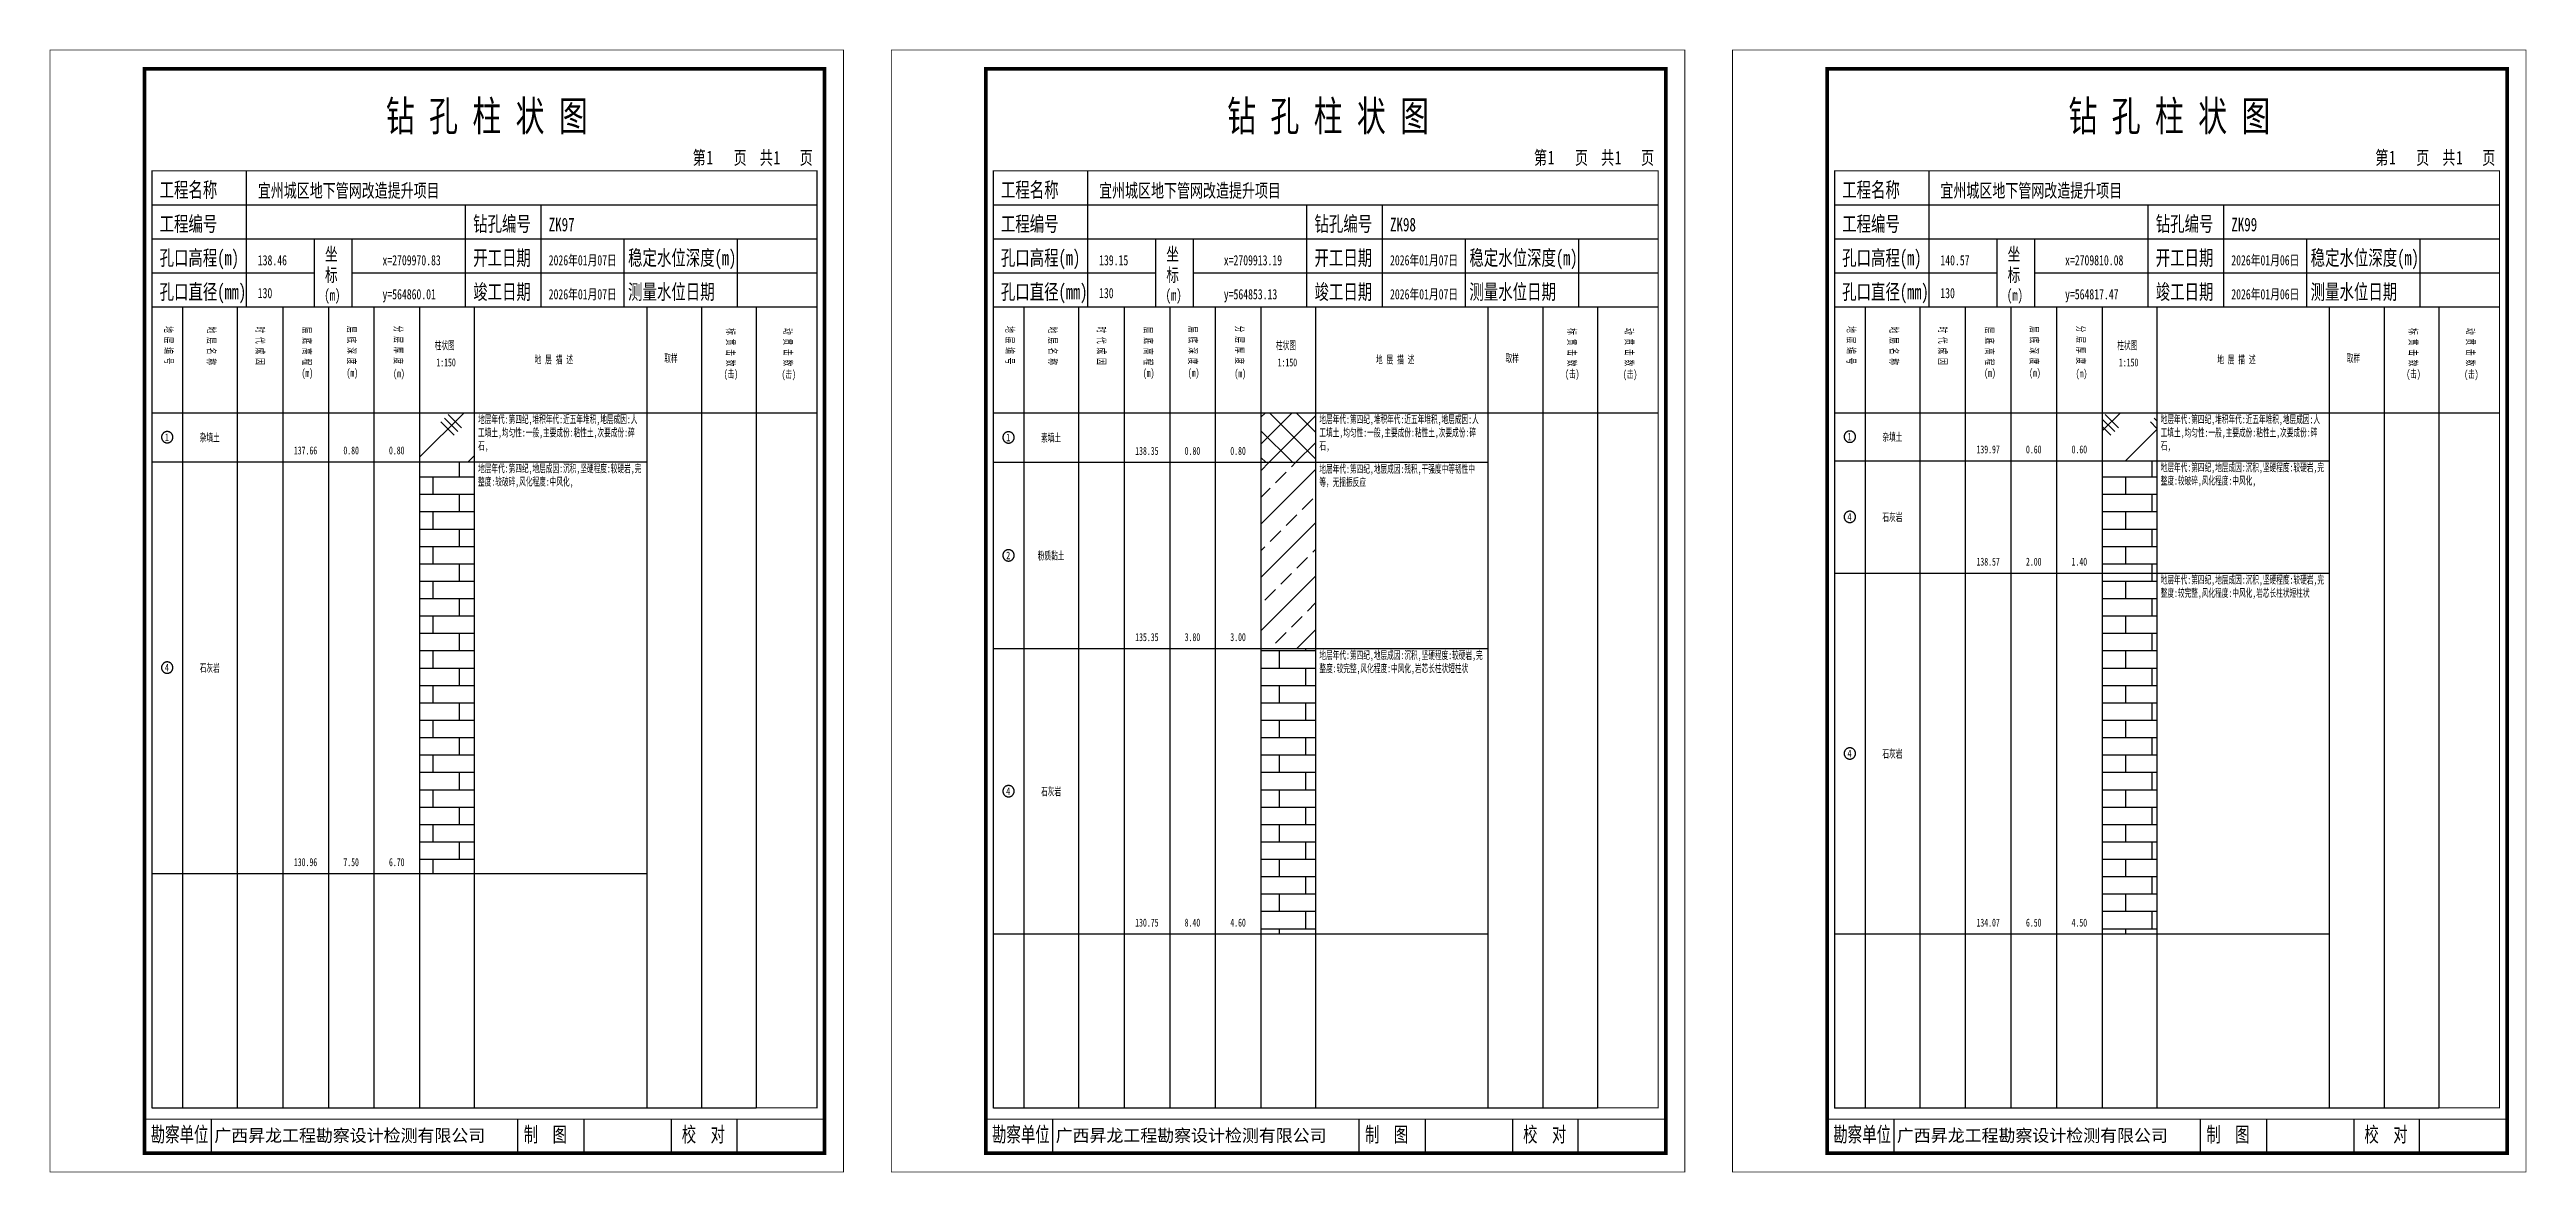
# Model space of a CAD drawing. Header units: millimetres. Extents: x 0 to 2711117, y 0 to 567555.
# Drawn here: x 77717 to 78373, y 0 to 297 of the extents above; entities that cross this region are included whole.
import ezdxf
from ezdxf.enums import TextEntityAlignment as Align

# ---------------------------------------------------------------- set-up
doc = ezdxf.new("R2010")
doc.units = ezdxf.units.MM
doc.layers.add('GICAD_POU_TEXTS', color=7, linetype='Continuous')
doc.layers.add('勘察点图例', color=7, linetype='Continuous')
doc.styles.add('HEAD_FONT', font='simfang.ttf', dxfattribs={"width": 0.6})
doc.styles.add('HEAD_FONT2', font='simfang.ttf', dxfattribs={"width": 0.6})
doc.styles.add('HT', font='simhei.ttf')
doc.styles.add('LZ_FONT', font='simfang.ttf', dxfattribs={"width": 0.7, "height": 8})
doc.styles.add('成果图图块', font='simfang.ttf', dxfattribs={"height": 2.5})
doc.styles.add('成果图表体', font='simfang.ttf', dxfattribs={"width": 0.6, "height": 2.1})
pattern_1 = [(45, (0, 0), (-7.0710678, 7.0710678), []), (135, (2.5, -1), (-14.1421356, -14.1421356), [5, -15]), (135, (1.5, -2), (-14.1421356, -14.1421356), [5, -15]), (135, (0.5, -3), (-14.1421356, -14.1421356), [5, -15]), (135, (16.5, -1), (-14.1421356, -14.1421356), [5, -15]), (135, (15.5, -2), (-14.1421356, -14.1421356), [5, -15]), (135, (14.5, -3), (-14.1421356, -14.1421356), [5, -15])]
pattern_2 = [(0, (0, 0), (0, 4.6), []), (90, (0, 0), (-7, 4.6), [4.6, -4.6])]

# ---------------------------------------------------------------- blocks, each defined once
blk = doc.blocks.new('ZK97')
for p, q in [((52, 229), (52, 265)), ((27, 256), (203, 256)), ((110, 229), (110, 256)), ((130, 229), (130, 256)), ((27, 247), (203, 247)), ((70, 229), (70, 247)), ((80, 229), (80, 247)), ((152, 229), (152, 247)), ((182, 229), (182, 247)), ((27, 238), (70, 238)), ((80, 238), (203, 238)), ((27, 229), (35.05, 229)), ((35.05, 229), (35.05, 17)), ((35.05, 229), (49.53, 229)), ((49.53, 229), (49.53, 17)), ((49.53, 229), (61.6, 229)), ((61.6, 229), (61.6, 17)), ((61.6, 229), (73.68, 229)), ((73.68, 229), (73.68, 17)), ((73.68, 229), (85.75, 229)), ((85.75, 229), (85.75, 17)), ((85.75, 229), (97.82, 229)), ((97.82, 229), (97.82, 17)), ((97.82, 229), (112.3, 229)), ((112.3, 229), (112.3, 17)), ((112.3, 229), (157.93, 229)), ((157.93, 229), (157.93, 17)), ((157.93, 229), (172.42, 229)), ((172.42, 229), (172.42, 17)), ((172.42, 229), (186.9, 229)), ((186.9, 229), (186.9, 17)), ((186.9, 229), (203, 229)), ((27, 201), (203, 201)), ((27, 17), (35.05, 17)), ((35.05, 17), (49.53, 17)), ((42.74, 4.95), (42.74, 13.95)), ((42.74, 4.95), (42.74, 13.95)), ((49.53, 17), (61.6, 17)), ((61.6, 17), (73.68, 17)), ((73.68, 17), (85.75, 17)), ((85.75, 17), (97.82, 17)), ((97.82, 17), (112.3, 17)), ((112.3, 17), (157.93, 17)), ((123.83, 4.95), (123.83, 13.95)), ((141.38, 4.95), (141.38, 13.95)), ((157.93, 17), (172.42, 17)), ((164.48, 4.95), (164.48, 13.95)), ((172.42, 17), (186.9, 17)), ((181.84, 4.95), (181.84, 13.95)), ((181.84, 4.95), (181.84, 13.95))]:
    blk.add_line(p, q)
for points, const_width in [([(0, 0), (210, 0), (210, 297), (0, 297)], 0.25), ([(25, 5), (205, 5), (205, 292), (25, 292)], 1), ([(27, 265), (203, 265), (203, 17), (27, 17)], 0.3)]:
    blk.add_lwpolyline(points, close=True, dxfattribs=dict(const_width=const_width))
at = {"const_width": 0.3}
for points in [[(27, 229), (203, 229)], [(25, 14), (205, 14)]]:
    blk.add_lwpolyline(points, dxfattribs=at)
at = {"style": 'LZ_FONT', "width": 0.7}
for s, height, p in [('钻 孔 柱 状 图', 8, (88.9, 275.54)), ('第', 3.6, (170.12, 266.7)), ('1', 3.6, (173.78, 266.75)), ('页', 3.6, (180.96, 266.7)), ('共', 3.6, (187.88, 266.7)), ('1', 3.6, (191.54, 266.7)), ('页', 3.6, (198.44, 266.7)), ('工程名称', 4, (29, 258)), ('宜州城区地下管网改造提升项目', 3.6, (55, 258)), ('工程编号', 4, (29, 249)), ('钻孔编号', 4, (112, 249)), ('ZK97', 3.6, (132, 249)), ('孔口高程(m)', 4, (29, 240)), ('138.46', 2.7, (55, 240)), ('坐', 3.5, (72.79, 241.24)), ('x=2709970.83', 2.7, (88, 240)), ('开工日期', 4, (112, 240)), ('2026年01月07日', 2.7, (132, 240)), ('稳定水位深度(m)', 4, (153, 240)), ('标', 3.5, (72.79, 235.7)), ('孔口直径(mm)', 4, (29, 231)), ('130', 2.7, (54.98, 231.31)), ('(m) ', 3, (72.59, 230.65)), ('y=564860.01', 2.7, (88, 231)), ('竣工日期', 4, (112, 231)), ('2026年01月07日', 2.7, (132, 231)), ('测量水位日期', 4, (153, 231)), ('勘察单位', 4, (26.65, 7.95)), ('制  图', 4, (125.4, 7.95)), ('校  对', 4, (167.22, 7.95))]:
    blk.add_text(s, height=height, dxfattribs=at).set_placement(p)
at = {"style": 'HT'}
blk.add_text('广西昇龙工程勘察设计检测有限公司', height=3.2865, dxfattribs=at).set_placement((43.48, 8.02))
at = {"char_height": 2.1, "width": 22.806, "attachment_point": 1, "rotation": 270, "style": 'HEAD_FONT'}
for s, insert in [('地 层 编 号', (32.46, 223.92)), ('地 层 名 称', (43.79, 223.76)), ('时 代 成 因', (56.67, 223.83)), ('层 底 高 程', (69.07, 223.71)), ('层 底 深 度', (80.9, 223.91)), ('分 层 厚 度', (93.26, 224.01)), ('标 贯 击 数', (181.21, 223.37)), ('动 贯 击 数', (196.38, 223.43))]:
    blk.add_mtext(s, dxfattribs=dict(at, insert=insert))
at = {"char_height": 2.1, "attachment_point": 1}
for s, insert, width, style in [('柱状图', (101.82, 219.87), 7.855, 'HEAD_FONT2'), ('地 层 描 述', (128.29, 216.11), 22.0781, 'HEAD_FONT2'), ('取样', (162.58, 216.44), 7.855, 'HEAD_FONT2'), ('(m)', (66.58, 212.56), 4.7944, 'HEAD_FONT'), ('(m)', (78.47, 212.61), 4.7944, 'HEAD_FONT'), ('(m)', (90.81, 212.43), 4.7944, 'HEAD_FONT'), ('1:150', (102.26, 215.36), 6.9223, 'HEAD_FONT2'), ('(击)', (178.33, 212.31), 7.855, 'HEAD_FONT2'), ('(击)', (193.64, 212.22), 7.855, 'HEAD_FONT2')]:
    blk.add_mtext(s, dxfattribs=dict(at, insert=insert, width=width, style=style))
blk = doc.blocks.new('ZK97_0')
at = {"color": 7}
blk.add_polyline3d([(-1.5, 0.02, 0), (-1.5, -0.06, 0), (-1.49, -0.13, 0), (-1.48, -0.2, 0), (-1.47, -0.28, 0), (-1.46, -0.35, 0), (-1.44, -0.42, 0), (-1.41, -0.49, 0), (-1.39, -0.56, 0), (-1.36, -0.63, 0), (-1.32, -0.69, 0), (-1.29, -0.76, 0), (-1.25, -0.82, 0), (-1.2, -0.88, 0), (-1.16, -0.94, 0), (-1.11, -0.99, 0), (-1.06, -1.04, 0), (-1.01, -1.1, 0), (-0.95, -1.14, 0), (-0.89, -1.19, 0), (-0.83, -1.23, 0), (-0.77, -1.27, 0), (-0.71, -1.31, 0), (-0.64, -1.34, 0), (-0.57, -1.37, 0), (-0.51, -1.4, 0), (-0.44, -1.42, 0), (-0.36, -1.44, 0), (-0.29, -1.46, 0), (-0.22, -1.47, 0), (-0.15, -1.48, 0), (-0.07, -1.48, 0), (0, -1.48, 0), (0.07, -1.48, 0), (0.15, -1.48, 0), (0.22, -1.47, 0), (0.29, -1.46, 0), (0.36, -1.44, 0), (0.44, -1.42, 0), (0.51, -1.4, 0), (0.57, -1.37, 0), (0.64, -1.34, 0), (0.71, -1.31, 0), (0.77, -1.27, 0), (0.83, -1.23, 0), (0.89, -1.19, 0), (0.95, -1.14, 0), (1.01, -1.1, 0), (1.06, -1.04, 0), (1.11, -0.99, 0), (1.16, -0.94, 0), (1.2, -0.88, 0), (1.25, -0.82, 0), (1.29, -0.76, 0), (1.32, -0.69, 0), (1.36, -0.63, 0), (1.39, -0.56, 0), (1.41, -0.49, 0), (1.44, -0.42, 0), (1.46, -0.35, 0), (1.47, -0.28, 0), (1.48, -0.2, 0), (1.49, -0.13, 0), (1.5, -0.06, 0), (1.5, 0.02, 0), (1.5, 0.09, 0), (1.49, 0.16, 0), (1.48, 0.24, 0), (1.47, 0.31, 0), (1.46, 0.38, 0), (1.44, 0.45, 0), (1.41, 0.52, 0), (1.39, 0.59, 0), (1.36, 0.66, 0), (1.32, 0.72, 0), (1.29, 0.79, 0), (1.25, 0.85, 0), (1.2, 0.91, 0), (1.16, 0.97, 0), (1.11, 1.02, 0), (1.06, 1.08, 0), (1.01, 1.13, 0), (0.95, 1.18, 0), (0.89, 1.22, 0), (0.83, 1.26, 0), (0.77, 1.3, 0), (0.71, 1.34, 0), (0.64, 1.37, 0), (0.57, 1.4, 0), (0.51, 1.43, 0), (0.44, 1.45, 0), (0.36, 1.47, 0), (0.29, 1.49, 0), (0.22, 1.5, 0), (0.15, 1.51, 0), (0.07, 1.51, 0), (0, 1.52, 0), (-0.07, 1.51, 0), (-0.15, 1.51, 0), (-0.22, 1.5, 0), (-0.29, 1.49, 0), (-0.36, 1.47, 0), (-0.44, 1.45, 0), (-0.51, 1.43, 0), (-0.57, 1.4, 0), (-0.64, 1.37, 0), (-0.71, 1.34, 0), (-0.77, 1.3, 0), (-0.83, 1.26, 0), (-0.89, 1.22, 0), (-0.95, 1.18, 0), (-1.01, 1.13, 0), (-1.06, 1.08, 0), (-1.11, 1.02, 0), (-1.16, 0.97, 0), (-1.2, 0.91, 0), (-1.25, 0.85, 0), (-1.29, 0.79, 0), (-1.32, 0.72, 0), (-1.36, 0.66, 0), (-1.39, 0.59, 0), (-1.41, 0.52, 0), (-1.44, 0.45, 0), (-1.46, 0.38, 0), (-1.47, 0.31, 0), (-1.48, 0.24, 0), (-1.49, 0.16, 0), (-1.5, 0.09, 0), (-1.5, 0.02, 0)], dxfattribs=at)
at = {"layer": 'GICAD_POU_TEXTS', "color": 7, "style": '成果图图块', "width": 0.7}
blk.add_text('1', height=2, dxfattribs=at).set_placement((-0.09, -0.99), align=Align.CENTER)
blk = doc.blocks.new('ZK97_1')
at = {"color": 7}
blk.add_polyline3d([(-1.5, 0.02, 0), (-1.5, -0.06, 0), (-1.49, -0.13, 0), (-1.48, -0.2, 0), (-1.47, -0.28, 0), (-1.46, -0.35, 0), (-1.44, -0.42, 0), (-1.41, -0.49, 0), (-1.39, -0.56, 0), (-1.36, -0.63, 0), (-1.32, -0.69, 0), (-1.29, -0.76, 0), (-1.25, -0.82, 0), (-1.2, -0.88, 0), (-1.16, -0.94, 0), (-1.11, -0.99, 0), (-1.06, -1.04, 0), (-1.01, -1.1, 0), (-0.95, -1.14, 0), (-0.89, -1.19, 0), (-0.83, -1.23, 0), (-0.77, -1.27, 0), (-0.71, -1.31, 0), (-0.64, -1.34, 0), (-0.57, -1.37, 0), (-0.51, -1.4, 0), (-0.44, -1.42, 0), (-0.36, -1.44, 0), (-0.29, -1.46, 0), (-0.22, -1.47, 0), (-0.15, -1.48, 0), (-0.07, -1.48, 0), (0, -1.48, 0), (0.07, -1.48, 0), (0.15, -1.48, 0), (0.22, -1.47, 0), (0.29, -1.46, 0), (0.36, -1.44, 0), (0.44, -1.42, 0), (0.51, -1.4, 0), (0.57, -1.37, 0), (0.64, -1.34, 0), (0.71, -1.31, 0), (0.77, -1.27, 0), (0.83, -1.23, 0), (0.89, -1.19, 0), (0.95, -1.14, 0), (1.01, -1.1, 0), (1.06, -1.04, 0), (1.11, -0.99, 0), (1.16, -0.94, 0), (1.2, -0.88, 0), (1.25, -0.82, 0), (1.29, -0.76, 0), (1.32, -0.69, 0), (1.36, -0.63, 0), (1.39, -0.56, 0), (1.41, -0.49, 0), (1.44, -0.42, 0), (1.46, -0.35, 0), (1.47, -0.28, 0), (1.48, -0.2, 0), (1.49, -0.13, 0), (1.5, -0.06, 0), (1.5, 0.02, 0), (1.5, 0.09, 0), (1.49, 0.16, 0), (1.48, 0.24, 0), (1.47, 0.31, 0), (1.46, 0.38, 0), (1.44, 0.45, 0), (1.41, 0.52, 0), (1.39, 0.59, 0), (1.36, 0.66, 0), (1.32, 0.72, 0), (1.29, 0.79, 0), (1.25, 0.85, 0), (1.2, 0.91, 0), (1.16, 0.97, 0), (1.11, 1.02, 0), (1.06, 1.08, 0), (1.01, 1.13, 0), (0.95, 1.18, 0), (0.89, 1.22, 0), (0.83, 1.26, 0), (0.77, 1.3, 0), (0.71, 1.34, 0), (0.64, 1.37, 0), (0.57, 1.4, 0), (0.51, 1.43, 0), (0.44, 1.45, 0), (0.36, 1.47, 0), (0.29, 1.49, 0), (0.22, 1.5, 0), (0.15, 1.51, 0), (0.07, 1.51, 0), (0, 1.52, 0), (-0.07, 1.51, 0), (-0.15, 1.51, 0), (-0.22, 1.5, 0), (-0.29, 1.49, 0), (-0.36, 1.47, 0), (-0.44, 1.45, 0), (-0.51, 1.43, 0), (-0.57, 1.4, 0), (-0.64, 1.37, 0), (-0.71, 1.34, 0), (-0.77, 1.3, 0), (-0.83, 1.26, 0), (-0.89, 1.22, 0), (-0.95, 1.18, 0), (-1.01, 1.13, 0), (-1.06, 1.08, 0), (-1.11, 1.02, 0), (-1.16, 0.97, 0), (-1.2, 0.91, 0), (-1.25, 0.85, 0), (-1.29, 0.79, 0), (-1.32, 0.72, 0), (-1.36, 0.66, 0), (-1.39, 0.59, 0), (-1.41, 0.52, 0), (-1.44, 0.45, 0), (-1.46, 0.38, 0), (-1.47, 0.31, 0), (-1.48, 0.24, 0), (-1.49, 0.16, 0), (-1.5, 0.09, 0), (-1.5, 0.02, 0)], dxfattribs=at)
at = {"layer": 'GICAD_POU_TEXTS', "color": 7, "style": '成果图图块', "width": 0.7}
blk.add_text('4', height=2, dxfattribs=at).set_placement((-0.09, -0.99), align=Align.CENTER)
blk = doc.blocks.new('ZK98')
for p, q in [((52, 229), (52, 265)), ((27, 256), (203, 256)), ((110, 229), (110, 256)), ((130, 229), (130, 256)), ((27, 247), (203, 247)), ((70, 229), (70, 247)), ((80, 229), (80, 247)), ((152, 229), (152, 247)), ((182, 229), (182, 247)), ((27, 238), (70, 238)), ((80, 238), (203, 238)), ((27, 229), (35.05, 229)), ((35.05, 229), (35.05, 17)), ((35.05, 229), (49.53, 229)), ((49.53, 229), (49.53, 17)), ((49.53, 229), (61.6, 229)), ((61.6, 229), (61.6, 17)), ((61.6, 229), (73.68, 229)), ((73.68, 229), (73.68, 17)), ((73.68, 229), (85.75, 229)), ((85.75, 229), (85.75, 17)), ((85.75, 229), (97.82, 229)), ((97.82, 229), (97.82, 17)), ((97.82, 229), (112.3, 229)), ((112.3, 229), (112.3, 17)), ((112.3, 229), (157.93, 229)), ((157.93, 229), (157.93, 17)), ((157.93, 229), (172.42, 229)), ((172.42, 229), (172.42, 17)), ((172.42, 229), (186.9, 229)), ((186.9, 229), (186.9, 17)), ((186.9, 229), (203, 229)), ((27, 201), (203, 201)), ((27, 17), (35.05, 17)), ((35.05, 17), (49.53, 17)), ((42.74, 4.95), (42.74, 13.95)), ((42.74, 4.95), (42.74, 13.95)), ((49.53, 17), (61.6, 17)), ((61.6, 17), (73.68, 17)), ((73.68, 17), (85.75, 17)), ((85.75, 17), (97.82, 17)), ((97.82, 17), (112.3, 17)), ((112.3, 17), (157.93, 17)), ((123.83, 4.95), (123.83, 13.95)), ((141.38, 4.95), (141.38, 13.95)), ((157.93, 17), (172.42, 17)), ((164.48, 4.95), (164.48, 13.95)), ((172.42, 17), (186.9, 17)), ((181.84, 4.95), (181.84, 13.95)), ((181.84, 4.95), (181.84, 13.95))]:
    blk.add_line(p, q)
for points, const_width in [([(0, 0), (210, 0), (210, 297), (0, 297)], 0.25), ([(25, 5), (205, 5), (205, 292), (25, 292)], 1), ([(27, 265), (203, 265), (203, 17), (27, 17)], 0.3)]:
    blk.add_lwpolyline(points, close=True, dxfattribs=dict(const_width=const_width))
at = {"const_width": 0.3}
for points in [[(27, 229), (203, 229)], [(25, 14), (205, 14)]]:
    blk.add_lwpolyline(points, dxfattribs=at)
at = {"style": 'LZ_FONT', "width": 0.7}
for s, height, p in [('钻 孔 柱 状 图', 8, (88.9, 275.54)), ('第', 3.6, (170.12, 266.7)), ('1', 3.6, (173.78, 266.75)), ('页', 3.6, (180.96, 266.7)), ('共', 3.6, (187.88, 266.7)), ('1', 3.6, (191.54, 266.7)), ('页', 3.6, (198.44, 266.7)), ('工程名称', 4, (29, 258)), ('宜州城区地下管网改造提升项目', 3.6, (55, 258)), ('工程编号', 4, (29, 249)), ('钻孔编号', 4, (112, 249)), ('ZK98', 3.6, (132, 249)), ('孔口高程(m)', 4, (29, 240)), ('139.15', 2.7, (55, 240)), ('坐', 3.5, (72.79, 241.24)), ('x=2709913.19', 2.7, (88, 240)), ('开工日期', 4, (112, 240)), ('2026年01月07日', 2.7, (132, 240)), ('稳定水位深度(m)', 4, (153, 240)), ('标', 3.5, (72.79, 235.7)), ('孔口直径(mm)', 4, (29, 231)), ('130', 2.7, (54.98, 231.31)), ('(m) ', 3, (72.59, 230.65)), ('y=564853.13', 2.7, (88, 231)), ('竣工日期', 4, (112, 231)), ('2026年01月07日', 2.7, (132, 231)), ('测量水位日期', 4, (153, 231)), ('勘察单位', 4, (26.65, 7.95)), ('制  图', 4, (125.4, 7.95)), ('校  对', 4, (167.22, 7.95))]:
    blk.add_text(s, height=height, dxfattribs=at).set_placement(p)
at = {"style": 'HT'}
blk.add_text('广西昇龙工程勘察设计检测有限公司', height=3.2865, dxfattribs=at).set_placement((43.48, 8.02))
at = {"char_height": 2.1, "width": 22.806, "attachment_point": 1, "rotation": 270, "style": 'HEAD_FONT'}
for s, insert in [('地 层 编 号', (32.46, 223.92)), ('地 层 名 称', (43.79, 223.76)), ('时 代 成 因', (56.67, 223.83)), ('层 底 高 程', (69.07, 223.71)), ('层 底 深 度', (80.9, 223.91)), ('分 层 厚 度', (93.26, 224.01)), ('标 贯 击 数', (181.21, 223.37)), ('动 贯 击 数', (196.38, 223.43))]:
    blk.add_mtext(s, dxfattribs=dict(at, insert=insert))
at = {"char_height": 2.1, "attachment_point": 1}
for s, insert, width, style in [('柱状图', (101.82, 219.87), 7.855, 'HEAD_FONT2'), ('地 层 描 述', (128.29, 216.11), 22.0781, 'HEAD_FONT2'), ('取样', (162.58, 216.44), 7.855, 'HEAD_FONT2'), ('(m)', (66.58, 212.56), 4.7944, 'HEAD_FONT'), ('(m)', (78.47, 212.61), 4.7944, 'HEAD_FONT'), ('(m)', (90.81, 212.43), 4.7944, 'HEAD_FONT'), ('1:150', (102.26, 215.36), 6.9223, 'HEAD_FONT2'), ('(击)', (178.33, 212.31), 7.855, 'HEAD_FONT2'), ('(击)', (193.64, 212.22), 7.855, 'HEAD_FONT2')]:
    blk.add_mtext(s, dxfattribs=dict(at, insert=insert, width=width, style=style))
blk = doc.blocks.new('ZK98_0')
at = {"color": 7}
blk.add_polyline3d([(-1.5, 0.02, 0), (-1.5, -0.06, 0), (-1.49, -0.13, 0), (-1.48, -0.2, 0), (-1.47, -0.28, 0), (-1.46, -0.35, 0), (-1.44, -0.42, 0), (-1.41, -0.49, 0), (-1.39, -0.56, 0), (-1.36, -0.63, 0), (-1.32, -0.69, 0), (-1.29, -0.76, 0), (-1.25, -0.82, 0), (-1.2, -0.88, 0), (-1.16, -0.94, 0), (-1.11, -0.99, 0), (-1.06, -1.04, 0), (-1.01, -1.1, 0), (-0.95, -1.14, 0), (-0.89, -1.19, 0), (-0.83, -1.23, 0), (-0.77, -1.27, 0), (-0.71, -1.31, 0), (-0.64, -1.34, 0), (-0.57, -1.37, 0), (-0.51, -1.4, 0), (-0.44, -1.42, 0), (-0.36, -1.44, 0), (-0.29, -1.46, 0), (-0.22, -1.47, 0), (-0.15, -1.48, 0), (-0.07, -1.48, 0), (0, -1.48, 0), (0.07, -1.48, 0), (0.15, -1.48, 0), (0.22, -1.47, 0), (0.29, -1.46, 0), (0.36, -1.44, 0), (0.44, -1.42, 0), (0.51, -1.4, 0), (0.57, -1.37, 0), (0.64, -1.34, 0), (0.71, -1.31, 0), (0.77, -1.27, 0), (0.83, -1.23, 0), (0.89, -1.19, 0), (0.95, -1.14, 0), (1.01, -1.1, 0), (1.06, -1.04, 0), (1.11, -0.99, 0), (1.16, -0.94, 0), (1.2, -0.88, 0), (1.25, -0.82, 0), (1.29, -0.76, 0), (1.32, -0.69, 0), (1.36, -0.63, 0), (1.39, -0.56, 0), (1.41, -0.49, 0), (1.44, -0.42, 0), (1.46, -0.35, 0), (1.47, -0.28, 0), (1.48, -0.2, 0), (1.49, -0.13, 0), (1.5, -0.06, 0), (1.5, 0.02, 0), (1.5, 0.09, 0), (1.49, 0.16, 0), (1.48, 0.24, 0), (1.47, 0.31, 0), (1.46, 0.38, 0), (1.44, 0.45, 0), (1.41, 0.52, 0), (1.39, 0.59, 0), (1.36, 0.66, 0), (1.32, 0.72, 0), (1.29, 0.79, 0), (1.25, 0.85, 0), (1.2, 0.91, 0), (1.16, 0.97, 0), (1.11, 1.02, 0), (1.06, 1.08, 0), (1.01, 1.13, 0), (0.95, 1.18, 0), (0.89, 1.22, 0), (0.83, 1.26, 0), (0.77, 1.3, 0), (0.71, 1.34, 0), (0.64, 1.37, 0), (0.57, 1.4, 0), (0.51, 1.43, 0), (0.44, 1.45, 0), (0.36, 1.47, 0), (0.29, 1.49, 0), (0.22, 1.5, 0), (0.15, 1.51, 0), (0.07, 1.51, 0), (0, 1.52, 0), (-0.07, 1.51, 0), (-0.15, 1.51, 0), (-0.22, 1.5, 0), (-0.29, 1.49, 0), (-0.36, 1.47, 0), (-0.44, 1.45, 0), (-0.51, 1.43, 0), (-0.57, 1.4, 0), (-0.64, 1.37, 0), (-0.71, 1.34, 0), (-0.77, 1.3, 0), (-0.83, 1.26, 0), (-0.89, 1.22, 0), (-0.95, 1.18, 0), (-1.01, 1.13, 0), (-1.06, 1.08, 0), (-1.11, 1.02, 0), (-1.16, 0.97, 0), (-1.2, 0.91, 0), (-1.25, 0.85, 0), (-1.29, 0.79, 0), (-1.32, 0.72, 0), (-1.36, 0.66, 0), (-1.39, 0.59, 0), (-1.41, 0.52, 0), (-1.44, 0.45, 0), (-1.46, 0.38, 0), (-1.47, 0.31, 0), (-1.48, 0.24, 0), (-1.49, 0.16, 0), (-1.5, 0.09, 0), (-1.5, 0.02, 0)], dxfattribs=at)
at = {"layer": 'GICAD_POU_TEXTS', "color": 7, "style": '成果图图块', "width": 0.7}
blk.add_text('1', height=2, dxfattribs=at).set_placement((-0.09, -0.99), align=Align.CENTER)
blk = doc.blocks.new('ZK98_1')
at = {"color": 7}
blk.add_polyline3d([(-1.5, 0.02, 0), (-1.5, -0.06, 0), (-1.49, -0.13, 0), (-1.48, -0.2, 0), (-1.47, -0.28, 0), (-1.46, -0.35, 0), (-1.44, -0.42, 0), (-1.41, -0.49, 0), (-1.39, -0.56, 0), (-1.36, -0.63, 0), (-1.32, -0.69, 0), (-1.29, -0.76, 0), (-1.25, -0.82, 0), (-1.2, -0.88, 0), (-1.16, -0.94, 0), (-1.11, -0.99, 0), (-1.06, -1.04, 0), (-1.01, -1.1, 0), (-0.95, -1.14, 0), (-0.89, -1.19, 0), (-0.83, -1.23, 0), (-0.77, -1.27, 0), (-0.71, -1.31, 0), (-0.64, -1.34, 0), (-0.57, -1.37, 0), (-0.51, -1.4, 0), (-0.44, -1.42, 0), (-0.36, -1.44, 0), (-0.29, -1.46, 0), (-0.22, -1.47, 0), (-0.15, -1.48, 0), (-0.07, -1.48, 0), (0, -1.48, 0), (0.07, -1.48, 0), (0.15, -1.48, 0), (0.22, -1.47, 0), (0.29, -1.46, 0), (0.36, -1.44, 0), (0.44, -1.42, 0), (0.51, -1.4, 0), (0.57, -1.37, 0), (0.64, -1.34, 0), (0.71, -1.31, 0), (0.77, -1.27, 0), (0.83, -1.23, 0), (0.89, -1.19, 0), (0.95, -1.14, 0), (1.01, -1.1, 0), (1.06, -1.04, 0), (1.11, -0.99, 0), (1.16, -0.94, 0), (1.2, -0.88, 0), (1.25, -0.82, 0), (1.29, -0.76, 0), (1.32, -0.69, 0), (1.36, -0.63, 0), (1.39, -0.56, 0), (1.41, -0.49, 0), (1.44, -0.42, 0), (1.46, -0.35, 0), (1.47, -0.28, 0), (1.48, -0.2, 0), (1.49, -0.13, 0), (1.5, -0.06, 0), (1.5, 0.02, 0), (1.5, 0.09, 0), (1.49, 0.16, 0), (1.48, 0.24, 0), (1.47, 0.31, 0), (1.46, 0.38, 0), (1.44, 0.45, 0), (1.41, 0.52, 0), (1.39, 0.59, 0), (1.36, 0.66, 0), (1.32, 0.72, 0), (1.29, 0.79, 0), (1.25, 0.85, 0), (1.2, 0.91, 0), (1.16, 0.97, 0), (1.11, 1.02, 0), (1.06, 1.08, 0), (1.01, 1.13, 0), (0.95, 1.18, 0), (0.89, 1.22, 0), (0.83, 1.26, 0), (0.77, 1.3, 0), (0.71, 1.34, 0), (0.64, 1.37, 0), (0.57, 1.4, 0), (0.51, 1.43, 0), (0.44, 1.45, 0), (0.36, 1.47, 0), (0.29, 1.49, 0), (0.22, 1.5, 0), (0.15, 1.51, 0), (0.07, 1.51, 0), (0, 1.52, 0), (-0.07, 1.51, 0), (-0.15, 1.51, 0), (-0.22, 1.5, 0), (-0.29, 1.49, 0), (-0.36, 1.47, 0), (-0.44, 1.45, 0), (-0.51, 1.43, 0), (-0.57, 1.4, 0), (-0.64, 1.37, 0), (-0.71, 1.34, 0), (-0.77, 1.3, 0), (-0.83, 1.26, 0), (-0.89, 1.22, 0), (-0.95, 1.18, 0), (-1.01, 1.13, 0), (-1.06, 1.08, 0), (-1.11, 1.02, 0), (-1.16, 0.97, 0), (-1.2, 0.91, 0), (-1.25, 0.85, 0), (-1.29, 0.79, 0), (-1.32, 0.72, 0), (-1.36, 0.66, 0), (-1.39, 0.59, 0), (-1.41, 0.52, 0), (-1.44, 0.45, 0), (-1.46, 0.38, 0), (-1.47, 0.31, 0), (-1.48, 0.24, 0), (-1.49, 0.16, 0), (-1.5, 0.09, 0), (-1.5, 0.02, 0)], dxfattribs=at)
at = {"layer": 'GICAD_POU_TEXTS', "color": 7, "style": '成果图图块', "width": 0.7}
blk.add_text('2', height=2, dxfattribs=at).set_placement((-0.09, -0.99), align=Align.CENTER)
blk = doc.blocks.new('ZK98_2')
at = {"color": 7}
blk.add_polyline3d([(-1.5, 0.02, 0), (-1.5, -0.06, 0), (-1.49, -0.13, 0), (-1.48, -0.2, 0), (-1.47, -0.28, 0), (-1.46, -0.35, 0), (-1.44, -0.42, 0), (-1.41, -0.49, 0), (-1.39, -0.56, 0), (-1.36, -0.63, 0), (-1.32, -0.69, 0), (-1.29, -0.76, 0), (-1.25, -0.82, 0), (-1.2, -0.88, 0), (-1.16, -0.94, 0), (-1.11, -0.99, 0), (-1.06, -1.04, 0), (-1.01, -1.1, 0), (-0.95, -1.14, 0), (-0.89, -1.19, 0), (-0.83, -1.23, 0), (-0.77, -1.27, 0), (-0.71, -1.31, 0), (-0.64, -1.34, 0), (-0.57, -1.37, 0), (-0.51, -1.4, 0), (-0.44, -1.42, 0), (-0.36, -1.44, 0), (-0.29, -1.46, 0), (-0.22, -1.47, 0), (-0.15, -1.48, 0), (-0.07, -1.48, 0), (0, -1.48, 0), (0.07, -1.48, 0), (0.15, -1.48, 0), (0.22, -1.47, 0), (0.29, -1.46, 0), (0.36, -1.44, 0), (0.44, -1.42, 0), (0.51, -1.4, 0), (0.57, -1.37, 0), (0.64, -1.34, 0), (0.71, -1.31, 0), (0.77, -1.27, 0), (0.83, -1.23, 0), (0.89, -1.19, 0), (0.95, -1.14, 0), (1.01, -1.1, 0), (1.06, -1.04, 0), (1.11, -0.99, 0), (1.16, -0.94, 0), (1.2, -0.88, 0), (1.25, -0.82, 0), (1.29, -0.76, 0), (1.32, -0.69, 0), (1.36, -0.63, 0), (1.39, -0.56, 0), (1.41, -0.49, 0), (1.44, -0.42, 0), (1.46, -0.35, 0), (1.47, -0.28, 0), (1.48, -0.2, 0), (1.49, -0.13, 0), (1.5, -0.06, 0), (1.5, 0.02, 0), (1.5, 0.09, 0), (1.49, 0.16, 0), (1.48, 0.24, 0), (1.47, 0.31, 0), (1.46, 0.38, 0), (1.44, 0.45, 0), (1.41, 0.52, 0), (1.39, 0.59, 0), (1.36, 0.66, 0), (1.32, 0.72, 0), (1.29, 0.79, 0), (1.25, 0.85, 0), (1.2, 0.91, 0), (1.16, 0.97, 0), (1.11, 1.02, 0), (1.06, 1.08, 0), (1.01, 1.13, 0), (0.95, 1.18, 0), (0.89, 1.22, 0), (0.83, 1.26, 0), (0.77, 1.3, 0), (0.71, 1.34, 0), (0.64, 1.37, 0), (0.57, 1.4, 0), (0.51, 1.43, 0), (0.44, 1.45, 0), (0.36, 1.47, 0), (0.29, 1.49, 0), (0.22, 1.5, 0), (0.15, 1.51, 0), (0.07, 1.51, 0), (0, 1.52, 0), (-0.07, 1.51, 0), (-0.15, 1.51, 0), (-0.22, 1.5, 0), (-0.29, 1.49, 0), (-0.36, 1.47, 0), (-0.44, 1.45, 0), (-0.51, 1.43, 0), (-0.57, 1.4, 0), (-0.64, 1.37, 0), (-0.71, 1.34, 0), (-0.77, 1.3, 0), (-0.83, 1.26, 0), (-0.89, 1.22, 0), (-0.95, 1.18, 0), (-1.01, 1.13, 0), (-1.06, 1.08, 0), (-1.11, 1.02, 0), (-1.16, 0.97, 0), (-1.2, 0.91, 0), (-1.25, 0.85, 0), (-1.29, 0.79, 0), (-1.32, 0.72, 0), (-1.36, 0.66, 0), (-1.39, 0.59, 0), (-1.41, 0.52, 0), (-1.44, 0.45, 0), (-1.46, 0.38, 0), (-1.47, 0.31, 0), (-1.48, 0.24, 0), (-1.49, 0.16, 0), (-1.5, 0.09, 0), (-1.5, 0.02, 0)], dxfattribs=at)
at = {"layer": 'GICAD_POU_TEXTS', "color": 7, "style": '成果图图块', "width": 0.7}
blk.add_text('4', height=2, dxfattribs=at).set_placement((-0.09, -0.99), align=Align.CENTER)
blk = doc.blocks.new('ZK99')
for p, q in [((52, 229), (52, 265)), ((27, 256), (203, 256)), ((110, 229), (110, 256)), ((130, 229), (130, 256)), ((27, 247), (203, 247)), ((70, 229), (70, 247)), ((80, 229), (80, 247)), ((152, 229), (152, 247)), ((182, 229), (182, 247)), ((27, 238), (70, 238)), ((80, 238), (203, 238)), ((27, 229), (35.05, 229)), ((35.05, 229), (35.05, 17)), ((35.05, 229), (49.53, 229)), ((49.53, 229), (49.53, 17)), ((49.53, 229), (61.6, 229)), ((61.6, 229), (61.6, 17)), ((61.6, 229), (73.68, 229)), ((73.68, 229), (73.68, 17)), ((73.68, 229), (85.75, 229)), ((85.75, 229), (85.75, 17)), ((85.75, 229), (97.82, 229)), ((97.82, 229), (97.82, 17)), ((97.82, 229), (112.3, 229)), ((112.3, 229), (112.3, 17)), ((112.3, 229), (157.93, 229)), ((157.93, 229), (157.93, 17)), ((157.93, 229), (172.42, 229)), ((172.42, 229), (172.42, 17)), ((172.42, 229), (186.9, 229)), ((186.9, 229), (186.9, 17)), ((186.9, 229), (203, 229)), ((27, 201), (203, 201)), ((27, 17), (35.05, 17)), ((35.05, 17), (49.53, 17)), ((42.74, 4.95), (42.74, 13.95)), ((42.74, 4.95), (42.74, 13.95)), ((49.53, 17), (61.6, 17)), ((61.6, 17), (73.68, 17)), ((73.68, 17), (85.75, 17)), ((85.75, 17), (97.82, 17)), ((97.82, 17), (112.3, 17)), ((112.3, 17), (157.93, 17)), ((123.83, 4.95), (123.83, 13.95)), ((141.38, 4.95), (141.38, 13.95)), ((157.93, 17), (172.42, 17)), ((164.48, 4.95), (164.48, 13.95)), ((172.42, 17), (186.9, 17)), ((181.84, 4.95), (181.84, 13.95)), ((181.84, 4.95), (181.84, 13.95))]:
    blk.add_line(p, q)
for points, const_width in [([(0, 0), (210, 0), (210, 297), (0, 297)], 0.25), ([(25, 5), (205, 5), (205, 292), (25, 292)], 1), ([(27, 265), (203, 265), (203, 17), (27, 17)], 0.3)]:
    blk.add_lwpolyline(points, close=True, dxfattribs=dict(const_width=const_width))
at = {"const_width": 0.3}
for points in [[(27, 229), (203, 229)], [(25, 14), (205, 14)]]:
    blk.add_lwpolyline(points, dxfattribs=at)
at = {"style": 'LZ_FONT', "width": 0.7}
for s, height, p in [('钻 孔 柱 状 图', 8, (88.9, 275.54)), ('第', 3.6, (170.12, 266.7)), ('1', 3.6, (173.78, 266.75)), ('页', 3.6, (180.96, 266.7)), ('共', 3.6, (187.88, 266.7)), ('1', 3.6, (191.54, 266.7)), ('页', 3.6, (198.44, 266.7)), ('工程名称', 4, (29, 258)), ('宜州城区地下管网改造提升项目', 3.6, (55, 258)), ('工程编号', 4, (29, 249)), ('钻孔编号', 4, (112, 249)), ('ZK99', 3.6, (132, 249)), ('孔口高程(m)', 4, (29, 240)), ('140.57', 2.7, (55, 240)), ('坐', 3.5, (72.79, 241.24)), ('x=2709810.08', 2.7, (88, 240)), ('开工日期', 4, (112, 240)), ('2026年01月06日', 2.7, (132, 240)), ('稳定水位深度(m)', 4, (153, 240)), ('标', 3.5, (72.79, 235.7)), ('孔口直径(mm)', 4, (29, 231)), ('130', 2.7, (54.98, 231.31)), ('(m) ', 3, (72.59, 230.65)), ('y=564817.47', 2.7, (88, 231)), ('竣工日期', 4, (112, 231)), ('2026年01月06日', 2.7, (132, 231)), ('测量水位日期', 4, (153, 231)), ('勘察单位', 4, (26.65, 7.95)), ('制  图', 4, (125.4, 7.95)), ('校  对', 4, (167.22, 7.95))]:
    blk.add_text(s, height=height, dxfattribs=at).set_placement(p)
at = {"style": 'HT'}
blk.add_text('广西昇龙工程勘察设计检测有限公司', height=3.2865, dxfattribs=at).set_placement((43.48, 8.02))
at = {"char_height": 2.1, "width": 22.806, "attachment_point": 1, "rotation": 270, "style": 'HEAD_FONT'}
for s, insert in [('地 层 编 号', (32.46, 223.92)), ('地 层 名 称', (43.79, 223.76)), ('时 代 成 因', (56.67, 223.83)), ('层 底 高 程', (69.07, 223.71)), ('层 底 深 度', (80.9, 223.91)), ('分 层 厚 度', (93.26, 224.01)), ('标 贯 击 数', (181.21, 223.37)), ('动 贯 击 数', (196.38, 223.43))]:
    blk.add_mtext(s, dxfattribs=dict(at, insert=insert))
at = {"char_height": 2.1, "attachment_point": 1}
for s, insert, width, style in [('柱状图', (101.82, 219.87), 7.855, 'HEAD_FONT2'), ('地 层 描 述', (128.29, 216.11), 22.0781, 'HEAD_FONT2'), ('取样', (162.58, 216.44), 7.855, 'HEAD_FONT2'), ('(m)', (66.58, 212.56), 4.7944, 'HEAD_FONT'), ('(m)', (78.47, 212.61), 4.7944, 'HEAD_FONT'), ('(m)', (90.81, 212.43), 4.7944, 'HEAD_FONT'), ('1:150', (102.26, 215.36), 6.9223, 'HEAD_FONT2'), ('(击)', (178.33, 212.31), 7.855, 'HEAD_FONT2'), ('(击)', (193.64, 212.22), 7.855, 'HEAD_FONT2')]:
    blk.add_mtext(s, dxfattribs=dict(at, insert=insert, width=width, style=style))
blk = doc.blocks.new('ZK99_0')
at = {"color": 7}
blk.add_polyline3d([(-1.5, 0.02, 0), (-1.5, -0.06, 0), (-1.49, -0.13, 0), (-1.48, -0.2, 0), (-1.47, -0.28, 0), (-1.46, -0.35, 0), (-1.44, -0.42, 0), (-1.41, -0.49, 0), (-1.39, -0.56, 0), (-1.36, -0.63, 0), (-1.32, -0.69, 0), (-1.29, -0.76, 0), (-1.25, -0.82, 0), (-1.2, -0.88, 0), (-1.16, -0.94, 0), (-1.11, -0.99, 0), (-1.06, -1.04, 0), (-1.01, -1.1, 0), (-0.95, -1.14, 0), (-0.89, -1.19, 0), (-0.83, -1.23, 0), (-0.77, -1.27, 0), (-0.71, -1.31, 0), (-0.64, -1.34, 0), (-0.57, -1.37, 0), (-0.51, -1.4, 0), (-0.44, -1.42, 0), (-0.36, -1.44, 0), (-0.29, -1.46, 0), (-0.22, -1.47, 0), (-0.15, -1.48, 0), (-0.07, -1.48, 0), (0, -1.48, 0), (0.07, -1.48, 0), (0.15, -1.48, 0), (0.22, -1.47, 0), (0.29, -1.46, 0), (0.36, -1.44, 0), (0.44, -1.42, 0), (0.51, -1.4, 0), (0.57, -1.37, 0), (0.64, -1.34, 0), (0.71, -1.31, 0), (0.77, -1.27, 0), (0.83, -1.23, 0), (0.89, -1.19, 0), (0.95, -1.14, 0), (1.01, -1.1, 0), (1.06, -1.04, 0), (1.11, -0.99, 0), (1.16, -0.94, 0), (1.2, -0.88, 0), (1.25, -0.82, 0), (1.29, -0.76, 0), (1.32, -0.69, 0), (1.36, -0.63, 0), (1.39, -0.56, 0), (1.41, -0.49, 0), (1.44, -0.42, 0), (1.46, -0.35, 0), (1.47, -0.28, 0), (1.48, -0.2, 0), (1.49, -0.13, 0), (1.5, -0.06, 0), (1.5, 0.02, 0), (1.5, 0.09, 0), (1.49, 0.16, 0), (1.48, 0.24, 0), (1.47, 0.31, 0), (1.46, 0.38, 0), (1.44, 0.45, 0), (1.41, 0.52, 0), (1.39, 0.59, 0), (1.36, 0.66, 0), (1.32, 0.72, 0), (1.29, 0.79, 0), (1.25, 0.85, 0), (1.2, 0.91, 0), (1.16, 0.97, 0), (1.11, 1.02, 0), (1.06, 1.08, 0), (1.01, 1.13, 0), (0.95, 1.18, 0), (0.89, 1.22, 0), (0.83, 1.26, 0), (0.77, 1.3, 0), (0.71, 1.34, 0), (0.64, 1.37, 0), (0.57, 1.4, 0), (0.51, 1.43, 0), (0.44, 1.45, 0), (0.36, 1.47, 0), (0.29, 1.49, 0), (0.22, 1.5, 0), (0.15, 1.51, 0), (0.07, 1.51, 0), (0, 1.52, 0), (-0.07, 1.51, 0), (-0.15, 1.51, 0), (-0.22, 1.5, 0), (-0.29, 1.49, 0), (-0.36, 1.47, 0), (-0.44, 1.45, 0), (-0.51, 1.43, 0), (-0.57, 1.4, 0), (-0.64, 1.37, 0), (-0.71, 1.34, 0), (-0.77, 1.3, 0), (-0.83, 1.26, 0), (-0.89, 1.22, 0), (-0.95, 1.18, 0), (-1.01, 1.13, 0), (-1.06, 1.08, 0), (-1.11, 1.02, 0), (-1.16, 0.97, 0), (-1.2, 0.91, 0), (-1.25, 0.85, 0), (-1.29, 0.79, 0), (-1.32, 0.72, 0), (-1.36, 0.66, 0), (-1.39, 0.59, 0), (-1.41, 0.52, 0), (-1.44, 0.45, 0), (-1.46, 0.38, 0), (-1.47, 0.31, 0), (-1.48, 0.24, 0), (-1.49, 0.16, 0), (-1.5, 0.09, 0), (-1.5, 0.02, 0)], dxfattribs=at)
at = {"layer": 'GICAD_POU_TEXTS', "color": 7, "style": '成果图图块', "width": 0.7}
blk.add_text('1', height=2, dxfattribs=at).set_placement((-0.09, -0.99), align=Align.CENTER)
blk = doc.blocks.new('ZK99_1')
at = {"color": 7}
blk.add_polyline3d([(-1.5, 0.02, 0), (-1.5, -0.06, 0), (-1.49, -0.13, 0), (-1.48, -0.2, 0), (-1.47, -0.28, 0), (-1.46, -0.35, 0), (-1.44, -0.42, 0), (-1.41, -0.49, 0), (-1.39, -0.56, 0), (-1.36, -0.63, 0), (-1.32, -0.69, 0), (-1.29, -0.76, 0), (-1.25, -0.82, 0), (-1.2, -0.88, 0), (-1.16, -0.94, 0), (-1.11, -0.99, 0), (-1.06, -1.04, 0), (-1.01, -1.1, 0), (-0.95, -1.14, 0), (-0.89, -1.19, 0), (-0.83, -1.23, 0), (-0.77, -1.27, 0), (-0.71, -1.31, 0), (-0.64, -1.34, 0), (-0.57, -1.37, 0), (-0.51, -1.4, 0), (-0.44, -1.42, 0), (-0.36, -1.44, 0), (-0.29, -1.46, 0), (-0.22, -1.47, 0), (-0.15, -1.48, 0), (-0.07, -1.48, 0), (0, -1.48, 0), (0.07, -1.48, 0), (0.15, -1.48, 0), (0.22, -1.47, 0), (0.29, -1.46, 0), (0.36, -1.44, 0), (0.44, -1.42, 0), (0.51, -1.4, 0), (0.57, -1.37, 0), (0.64, -1.34, 0), (0.71, -1.31, 0), (0.77, -1.27, 0), (0.83, -1.23, 0), (0.89, -1.19, 0), (0.95, -1.14, 0), (1.01, -1.1, 0), (1.06, -1.04, 0), (1.11, -0.99, 0), (1.16, -0.94, 0), (1.2, -0.88, 0), (1.25, -0.82, 0), (1.29, -0.76, 0), (1.32, -0.69, 0), (1.36, -0.63, 0), (1.39, -0.56, 0), (1.41, -0.49, 0), (1.44, -0.42, 0), (1.46, -0.35, 0), (1.47, -0.28, 0), (1.48, -0.2, 0), (1.49, -0.13, 0), (1.5, -0.06, 0), (1.5, 0.02, 0), (1.5, 0.09, 0), (1.49, 0.16, 0), (1.48, 0.24, 0), (1.47, 0.31, 0), (1.46, 0.38, 0), (1.44, 0.45, 0), (1.41, 0.52, 0), (1.39, 0.59, 0), (1.36, 0.66, 0), (1.32, 0.72, 0), (1.29, 0.79, 0), (1.25, 0.85, 0), (1.2, 0.91, 0), (1.16, 0.97, 0), (1.11, 1.02, 0), (1.06, 1.08, 0), (1.01, 1.13, 0), (0.95, 1.18, 0), (0.89, 1.22, 0), (0.83, 1.26, 0), (0.77, 1.3, 0), (0.71, 1.34, 0), (0.64, 1.37, 0), (0.57, 1.4, 0), (0.51, 1.43, 0), (0.44, 1.45, 0), (0.36, 1.47, 0), (0.29, 1.49, 0), (0.22, 1.5, 0), (0.15, 1.51, 0), (0.07, 1.51, 0), (0, 1.52, 0), (-0.07, 1.51, 0), (-0.15, 1.51, 0), (-0.22, 1.5, 0), (-0.29, 1.49, 0), (-0.36, 1.47, 0), (-0.44, 1.45, 0), (-0.51, 1.43, 0), (-0.57, 1.4, 0), (-0.64, 1.37, 0), (-0.71, 1.34, 0), (-0.77, 1.3, 0), (-0.83, 1.26, 0), (-0.89, 1.22, 0), (-0.95, 1.18, 0), (-1.01, 1.13, 0), (-1.06, 1.08, 0), (-1.11, 1.02, 0), (-1.16, 0.97, 0), (-1.2, 0.91, 0), (-1.25, 0.85, 0), (-1.29, 0.79, 0), (-1.32, 0.72, 0), (-1.36, 0.66, 0), (-1.39, 0.59, 0), (-1.41, 0.52, 0), (-1.44, 0.45, 0), (-1.46, 0.38, 0), (-1.47, 0.31, 0), (-1.48, 0.24, 0), (-1.49, 0.16, 0), (-1.5, 0.09, 0), (-1.5, 0.02, 0)], dxfattribs=at)
at = {"layer": 'GICAD_POU_TEXTS', "color": 7, "style": '成果图图块', "width": 0.7}
blk.add_text('4', height=2, dxfattribs=at).set_placement((-0.09, -0.99), align=Align.CENTER)
blk = doc.blocks.new('ZK99_2')
at = {"color": 7}
blk.add_polyline3d([(-1.5, 0.02, 0), (-1.5, -0.06, 0), (-1.49, -0.13, 0), (-1.48, -0.2, 0), (-1.47, -0.28, 0), (-1.46, -0.35, 0), (-1.44, -0.42, 0), (-1.41, -0.49, 0), (-1.39, -0.56, 0), (-1.36, -0.63, 0), (-1.32, -0.69, 0), (-1.29, -0.76, 0), (-1.25, -0.82, 0), (-1.2, -0.88, 0), (-1.16, -0.94, 0), (-1.11, -0.99, 0), (-1.06, -1.04, 0), (-1.01, -1.1, 0), (-0.95, -1.14, 0), (-0.89, -1.19, 0), (-0.83, -1.23, 0), (-0.77, -1.27, 0), (-0.71, -1.31, 0), (-0.64, -1.34, 0), (-0.57, -1.37, 0), (-0.51, -1.4, 0), (-0.44, -1.42, 0), (-0.36, -1.44, 0), (-0.29, -1.46, 0), (-0.22, -1.47, 0), (-0.15, -1.48, 0), (-0.07, -1.48, 0), (0, -1.48, 0), (0.07, -1.48, 0), (0.15, -1.48, 0), (0.22, -1.47, 0), (0.29, -1.46, 0), (0.36, -1.44, 0), (0.44, -1.42, 0), (0.51, -1.4, 0), (0.57, -1.37, 0), (0.64, -1.34, 0), (0.71, -1.31, 0), (0.77, -1.27, 0), (0.83, -1.23, 0), (0.89, -1.19, 0), (0.95, -1.14, 0), (1.01, -1.1, 0), (1.06, -1.04, 0), (1.11, -0.99, 0), (1.16, -0.94, 0), (1.2, -0.88, 0), (1.25, -0.82, 0), (1.29, -0.76, 0), (1.32, -0.69, 0), (1.36, -0.63, 0), (1.39, -0.56, 0), (1.41, -0.49, 0), (1.44, -0.42, 0), (1.46, -0.35, 0), (1.47, -0.28, 0), (1.48, -0.2, 0), (1.49, -0.13, 0), (1.5, -0.06, 0), (1.5, 0.02, 0), (1.5, 0.09, 0), (1.49, 0.16, 0), (1.48, 0.24, 0), (1.47, 0.31, 0), (1.46, 0.38, 0), (1.44, 0.45, 0), (1.41, 0.52, 0), (1.39, 0.59, 0), (1.36, 0.66, 0), (1.32, 0.72, 0), (1.29, 0.79, 0), (1.25, 0.85, 0), (1.2, 0.91, 0), (1.16, 0.97, 0), (1.11, 1.02, 0), (1.06, 1.08, 0), (1.01, 1.13, 0), (0.95, 1.18, 0), (0.89, 1.22, 0), (0.83, 1.26, 0), (0.77, 1.3, 0), (0.71, 1.34, 0), (0.64, 1.37, 0), (0.57, 1.4, 0), (0.51, 1.43, 0), (0.44, 1.45, 0), (0.36, 1.47, 0), (0.29, 1.49, 0), (0.22, 1.5, 0), (0.15, 1.51, 0), (0.07, 1.51, 0), (0, 1.52, 0), (-0.07, 1.51, 0), (-0.15, 1.51, 0), (-0.22, 1.5, 0), (-0.29, 1.49, 0), (-0.36, 1.47, 0), (-0.44, 1.45, 0), (-0.51, 1.43, 0), (-0.57, 1.4, 0), (-0.64, 1.37, 0), (-0.71, 1.34, 0), (-0.77, 1.3, 0), (-0.83, 1.26, 0), (-0.89, 1.22, 0), (-0.95, 1.18, 0), (-1.01, 1.13, 0), (-1.06, 1.08, 0), (-1.11, 1.02, 0), (-1.16, 0.97, 0), (-1.2, 0.91, 0), (-1.25, 0.85, 0), (-1.29, 0.79, 0), (-1.32, 0.72, 0), (-1.36, 0.66, 0), (-1.39, 0.59, 0), (-1.41, 0.52, 0), (-1.44, 0.45, 0), (-1.46, 0.38, 0), (-1.47, 0.31, 0), (-1.48, 0.24, 0), (-1.49, 0.16, 0), (-1.5, 0.09, 0), (-1.5, 0.02, 0)], dxfattribs=at)
at = {"layer": 'GICAD_POU_TEXTS', "color": 7, "style": '成果图图块', "width": 0.7}
blk.add_text('4', height=2, dxfattribs=at).set_placement((-0.09, -0.99), align=Align.CENTER)

msp = doc.modelspace()

# ---------------------------------------------------------------- hatches: boundary and pattern name
at = {"layer": '勘察点图例'}
h = msp.add_hatch(dxfattribs=at)
h.set_pattern_fill('GKZTT', color=256, scale=0.5, style=0, pattern_type=2)
h.set_pattern_definition(pattern_1)
h.paths.add_polyline_path([(77815.41, 187.99), (77829.89, 187.99), (77829.89, 201), (77815.41, 201)])
h = msp.add_hatch(dxfattribs=at)
h.set_pattern_fill('GKSTT', color=256, scale=0.5, style=0, pattern_type=2)
h.set_pattern_definition([(45, (0, 0), (-3.5355339, 3.5355339), []), (135, (0, 0), (-3.5355339, -3.5355339), [])])
h.paths.add_polyline_path([(78038.09, 187.86), (78052.58, 187.86), (78052.58, 201), (78038.09, 201)])
h = msp.add_hatch(dxfattribs=at)
h.set_pattern_fill('GKZTT', color=256, scale=0.5, style=0, pattern_type=2)
h.set_pattern_definition(pattern_1)
h.paths.add_polyline_path([(78260.78, 188.26), (78275.27, 188.26), (78275.27, 201), (78260.78, 201)])
h = msp.add_hatch(dxfattribs=at)
h.set_pattern_fill('GKSHY', color=256, scale=0.5, style=0, pattern_type=2)
h.set_pattern_definition(pattern_2)
h.paths.add_polyline_path([(77815.41, 79), (77829.89, 79), (77829.89, 187.99), (77815.41, 187.99)])
h = msp.add_hatch(dxfattribs=at)
h.set_pattern_fill('GKFZNT', color=256, scale=0.5, style=0, pattern_type=2)
h.set_pattern_definition([(45, (0, 0), (-7.0710678, 7.0710678), []), (45, (7.071, 0), (-7.0710678, 7.0710678), [4, -2])])
h.paths.add_polyline_path([(78038.09, 138.57), (78052.58, 138.57), (78052.58, 187.86), (78038.09, 187.86)])
h = msp.add_hatch(dxfattribs=at)
h.set_pattern_fill('GKSHY', color=256, scale=0.5, style=0, pattern_type=2)
h.set_pattern_definition(pattern_2)
h.paths.add_polyline_path([(78260.78, 158.54), (78275.27, 158.54), (78275.27, 188.26), (78260.78, 188.26)])
h = msp.add_hatch(dxfattribs=at)
h.set_pattern_fill('GKSHY', color=256, scale=0.5, style=0, pattern_type=2)
h.set_pattern_definition(pattern_2)
h.paths.add_polyline_path([(78260.78, 63), (78275.27, 63), (78275.27, 158.54), (78260.78, 158.54)])
h = msp.add_hatch(dxfattribs=at)
h.set_pattern_fill('GKSHY', color=256, scale=0.5, style=0, pattern_type=2)
h.set_pattern_definition(pattern_2)
h.paths.add_polyline_path([(78038.09, 63), (78052.58, 63), (78052.58, 138.57), (78038.09, 138.57)])

# ---------------------------------------------------------------- linework, layer by layer
for p, q in [((77744.59, 187.99), (77829.89, 187.99)), ((77829.89, 187.99), (77875.52, 187.99)), ((77967.28, 187.86), (78052.58, 187.86)), ((78052.58, 187.86), (78098.21, 187.86)), ((78189.96, 188.26), (78275.27, 188.26)), ((78275.27, 188.26), (78320.9, 188.26)), ((78189.96, 158.54), (78275.27, 158.54)), ((78275.27, 158.54), (78320.9, 158.54)), ((77967.28, 138.57), (78052.58, 138.57)), ((78052.58, 138.57), (78098.21, 138.57)), ((77744.59, 79), (77829.89, 79)), ((77829.89, 79), (77875.52, 79)), ((77967.28, 63), (78052.58, 63)), ((78052.58, 63), (78098.21, 63)), ((78189.96, 63), (78275.27, 63)), ((78275.27, 63), (78320.9, 63))]:
    msp.add_line(p, q, dxfattribs=at)

# ---------------------------------------------------------------- block references
for name, p in [('ZK97', (77717.59, 0)), ('ZK98', (77940.28, 0)), ('ZK99', (78162.96, 0)), ('ZK97_0', (77748.61, 194.49)), ('ZK98_0', (77971.3, 194.43)), ('ZK99_0', (78193.99, 194.63)), ('ZK99_1', (78193.99, 173.4)), ('ZK98_1', (77971.3, 163.21)), ('ZK97_1', (77748.61, 133.49)), ('ZK99_2', (78193.99, 110.77)), ('ZK98_2', (77971.3, 100.79))]:
    msp.add_blockref(name, p, dxfattribs=at)

# ---------------------------------------------------------------- texts
at = {"layer": '勘察点图例', "style": '成果图表体', "width": 0.6}
for s, p in [('杂填土', (77759.88, 194.49)), ('137.66', (77785.23, 190.99)), ('0.80', (77797.3, 190.99)), ('0.80', (77809.37, 190.99)), ('素填土', (77982.57, 194.43)), ('138.35', (78007.92, 190.86)), ('0.80', (78019.99, 190.86)), ('0.80', (78032.06, 190.86)), ('杂填土', (78205.25, 194.63)), ('139.97', (78230.6, 191.26)), ('0.60', (78242.67, 191.26)), ('0.60', (78254.74, 191.26)), ('石灰岩', (78205.25, 173.4)), ('粉质黏土', (77982.57, 163.21)), ('138.57', (78230.6, 161.54)), ('2.00', (78242.67, 161.54)), ('1.40', (78254.74, 161.54)), ('135.35', (78007.92, 141.57)), ('3.80', (78019.99, 141.57)), ('3.00', (78032.06, 141.57)), ('石灰岩', (77759.88, 133.49)), ('石灰岩', (78205.25, 110.77)), ('石灰岩', (77982.57, 100.79)), ('130.96', (77785.23, 82)), ('7.50', (77797.3, 82)), ('6.70', (77809.37, 82)), ('130.75', (78007.92, 66)), ('8.40', (78019.99, 66)), ('4.60', (78032.06, 66)), ('134.07', (78230.6, 66)), ('6.50', (78242.67, 66)), ('4.50', (78254.74, 66))]:
    msp.add_text(s, height=2.1, dxfattribs=at).set_placement(p, align=Align.MIDDLE)
at = {"layer": '勘察点图例', "char_height": 2.1, "width": 43.6296, "attachment_point": 1, "style": '成果图表体'}
for s, insert in [('地层年代:第四纪,堆积年代:近五年堆积,地层成因:人工填土,均匀性:一般,主要成份:粘性土,次要成份:碎石,', (77830.89, 200.3)), ('地层年代:第四纪,堆积年代:近五年堆积,地层成因:人工填土,均匀性:一般,主要成份:粘性土,次要成份:碎石,', (78053.58, 200.3)), ('地层年代:第四纪,堆积年代:近五年堆积,地层成因:人工填土,均匀性:一般,主要成份:粘性土,次要成份:碎石,', (78276.27, 200.3)), ('地层年代:第四纪,地层成因:沉积,坚硬程度:较硬岩,完整度:较破碎,风化程度:中风化,', (77830.89, 187.29)), ('地层年代:第四纪,地层成因:残积,干强度中等韧性中等，无摇振反应', (78053.58, 187.16)), ('地层年代:第四纪,地层成因:沉积,坚硬程度:较硬岩,完整度:较破碎,风化程度:中风化,', (78276.27, 187.56)), ('地层年代:第四纪,地层成因:沉积,坚硬程度:较硬岩,完整度:较完整,风化程度:中风化,岩芯长柱状短柱状', (78276.27, 157.84)), ('地层年代:第四纪,地层成因:沉积,坚硬程度:较硬岩,完整度:较完整,风化程度:中风化,岩芯长柱状短柱状', (78053.58, 137.87))]:
    msp.add_mtext(s, dxfattribs=dict(at, insert=insert))

doc.saveas('drawing.dxf')
